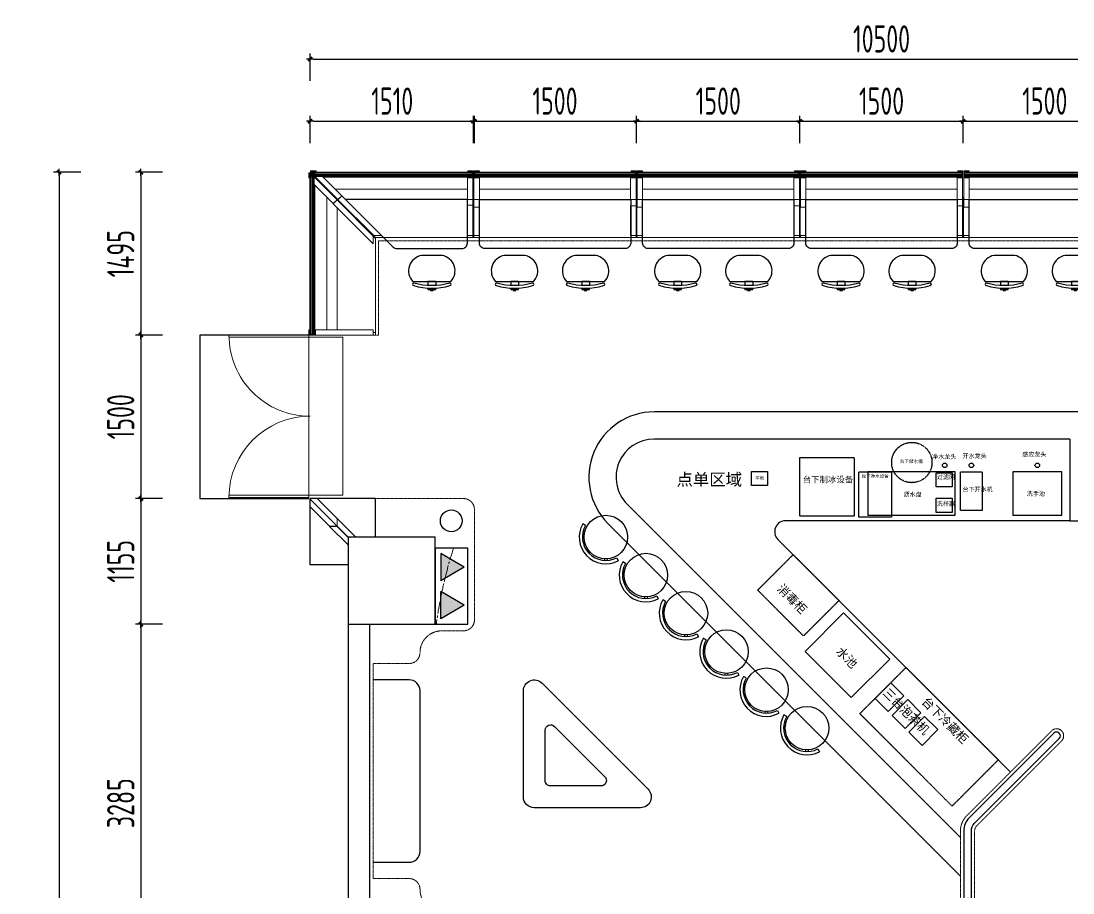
# Model space of a CAD drawing. Header units: millimetres. Extents: x 1392226 to 1407855, y -89890 to -71308.
# Drawn here: x 1392226 to 1401890, y -79315 to -71308 of the extents above; entities that cross this region are included whole.
import ezdxf

# ---------------------------------------------------------------- set-up
doc = ezdxf.new("R2010")
doc.units = ezdxf.units.MM
doc.header["$LTSCALE"] = 15
doc.linetypes.add('DASHED2', pattern=[0.375, 0.25, -0.125])
doc.linetypes.add('M-CENTER', pattern=[11.25, 7.5, -1.25, 1.25, -1.25])
doc.layers.add('1F$0$水-辅助图层', color=1, linetype='Continuous', plot=False)
for name, color, linetype in [('1F$0$水－消火栓－立管', 3, 'Continuous'), ('A-DIM--土建尺寸', 44, 'Continuous'), ('A-WALL-墙体', 160, 'Continuous'), ('A-WINDOW-窗', 12, 'Continuous'), ('FF-DOOR--门', 60, 'Continuous'), ('FF-FURN-活动家具', 51, 'Continuous'), ('FF-SHORT CABINET-固定家具（落地、不到顶）', 40, 'Continuous'), ('FF-TEXT--区域文字', 50, 'Continuous'), ('PJ3-【固定家私（落地、不到顶）】Furniture（to_the_floor_below_ceiling）', 30, 'Continuous')]:
    doc.layers.add(name, color=color, linetype=linetype)
for name, color, linetype, lineweight in [('A-01F（室内大堂部分防火隔断改墙体）$0$$0$LINES - NORMAL - 0_15pt', 3, 'Continuous', 20), ('A-01F（室内大堂部分防火隔断改墙体）$0$$1$LINES - CUT - 0_50pt', 5, 'Continuous', 50), ('A-01F（室内大堂部分防火隔断改墙体）$0$LINES - NORMAL - 0_15pt', 3, 'Continuous', 20), ('FF-FINISH-墙体完成面', 20, 'M-CENTER', 13)]:
    doc.layers.add(name, color=color, linetype=linetype, lineweight=lineweight)
doc.styles.add('CCD-DIM', font='archs.shx', dxfattribs={"width": 0.75})
doc.styles.add('TongRui-JC', font='times.ttf')
doc.dimstyles.new('CCD_DIM_100', dxfattribs={"dimscale": 100, "dimtxt": 2.5, "dimasz": 0.3, "dimexe": 0.5, "dimexo": 1.5, "dimgap": 0.6, "dimtad": 1, "dimdec": 0, "dimrnd": 5, "dimzin": 12, "dimdsep": 46, "dimtxsty": 'CCD-DIM', "dimblk": 'CCD_Dimension_Tick', "dimcen": 0.125, "dimclrd": 44, "dimclre": 44, "dimclrt": 50, "dimadec": 0, "dimazin": 0, "dimtfac": 1, "dimtdec": 0, "dimtix": 1, "dimtmove": 1, "dimatfit": 3, "dimldrblk": 'CCD_Leader_Dot', "dimfxl": 2, "dimfxlon": 1, "dimtvp": 1, "dimtolj": 1, "dimtzin": 0, "dimarcsym": 0})

# ---------------------------------------------------------------- blocks, each defined once
blk = doc.blocks.new('A-01F（室内大堂部分防火隔断改墙体）$0$$0$08 - Ground Curtain Shadow Box - Double Height - 08-Curtain Shadow Box Double Height 45 Left-V24-GROUND FLOOR  PLAN')
at = {"layer": 'A-01F（室内大堂部分防火隔断改墙体）$0$$0$LINES - NORMAL - 0_15pt', "lineweight": 13}
for p, q in [((55, 12.1), (5, 12.1)), ((5, 12.1), (5, 10)), ((45, 10), (5, 10)), ((5, 10), (5, 7)), ((5, 7), (45, 7)), ((45, 7), (5, 7)), ((5, 7), (5, 0)), ((45, 7), (45, 10)), ((45, 9.1), (55, 9.1)), ((53, 9.1), (45, 9.1)), ((45, 0), (45, 7)), ((45, 2.1), (1455, 2.1)), ((53, 2.1), (53, 9.1)), ((55, 9.1), (55, 12.1)), ((1495, 12.1), (1450, 12.1)), ((1450, 12.1), (1450, 9.1)), ((1450, 9.1), (1455, 9.1)), ((1455, 9.1), (1450, 9.1)), ((1450, 9.1), (1450, 2.1)), ((1495, 10), (1455, 10)), ((1455, 10), (1455, 7)), ((1455, 7), (1495, 7)), ((1495, 7), (1455, 7)), ((1455, 7), (1455, 0)), ((1490, 0), (1492, 0)), ((1495, 10), (1495, 12.1)), ((1495, 7), (1495, 10)), ((1495, 0), (1495, 7)), ((10, -15), (10, -8)), ((10, -30), (10, -28)), ((10, -44.5), (10, -38)), ((10, -44.5), (20, -44.5)), ((27.8, -44.5), (30, -44.5)), ((39.5, -44.5), (49.5, -44.5)), ((44.5, -46.6), (51.6, -46.6)), ((1492, -44.5), (120.2, -44.5)), ((1490, -8), (1490, -20)), ((1490, -28), (1490, -30)), ((1492, -38), (1490, -38)), ((1490, -38), (1490, -44.5)), ((145, -140), (141.6, -140)), ((141.6, -140), (601.6, -600)), ((229.1, -153.4), (1445, -153.4)), ((272.7, -232.3), (274.1, -233.7)), ((325.7, -250), (1445, -250)), ((1495, -303), (1495, -250)), ((307.5, -308), (307.5, -305.9)), ((307.5, -308), (309.6, -308)), ((315, -320), (321.6, -320)), ((323, -328), (329.6, -328)), ((325, -330), (331.6, -330)), ((333, -338), (339.6, -338)), ((1495, -300), (1500, -300)), ((1495, -308), (1500, -308)), ((1495, -320), (1500, -320)), ((1495, -328), (1500, -328)), ((1495, -330), (1500, -330)), ((1497, -338), (1495, -338)), ((1497, -338), (1500, -338)), ((1497, -600), (1497, -338)), ((1497, -346.6), (1500, -346.6)), ((1500, -300), (1500, -308)), ((1500, -308), (1500, -320)), ((1500, -320), (1500, -328)), ((1500, -328), (1500, -330)), ((1500, -330), (1500, -338)), ((1500, -338), (1500, -346.6)), ((601.6, -600), (1495, -600)), ((1495, -600), (1495, -580)), ((1495, -600), (1497, -600))]:
    blk.add_line(p, q, dxfattribs=at)
at = {"layer": 'A-01F（室内大堂部分防火隔断改墙体）$0$$1$LINES - CUT - 0_50pt', "lineweight": 20}
for p, q in [((7.1, 2.1), (5, 0)), ((5, 0), (255, -250)), ((42.4, -33.2), (7.1, 2.1)), ((1490, 0), (10, 0)), ((10, 0), (10, -8)), ((1490, -8), (1490, 0)), ((1495, 0), (1492, 0)), ((1492, 0), (1492, -50)), ((1495, -250), (1495, 0)), ((10, -8), (1490, -8)), ((1490, -20), (10, -20)), ((10, -20), (10, -28)), ((10, -28), (1490, -28)), ((1490, -30), (10, -30)), ((10, -30), (10, -38)), ((10, -38), (1490, -38)), ((108.9, -33.2), (42.4, -33.2)), ((290.4, -214.6), (108.9, -33.2)), ((1492, -50), (1445, -50)), ((1445, -50), (1445, -250)), ((1490, -28), (1490, -20)), ((1490, -38), (1490, -30)), ((255, -250), (290.4, -214.6)), ((291.8, -216.1), (256.4, -251.4)), ((256.4, -251.4), (585, -580)), ((655.7, -580), (291.8, -216.1)), ((1445, -250), (1495, -250)), ((1495, -303), (1445, -303)), ((1445, -303), (1445, -580)), ((1495, -580), (1495, -303)), ((585, -580), (655.7, -580)), ((1445, -580), (1495, -580))]:
    blk.add_line(p, q, dxfattribs=at)
blk = doc.blocks.new('A-01F（室内大堂部分防火隔断改墙体）$0$$0$08 - Ground Curtain Shadow Box - Double Height - 08-Curtain Shadow Box DoubleHeight TYP-V93-GROUND FLOOR  PLAN')
at = {"layer": 'A-01F（室内大堂部分防火隔断改墙体）$0$$0$LINES - NORMAL - 0_15pt', "lineweight": 13}
blk.add_hatch(color=256, dxfattribs=at).paths.add_polyline_path([(1505, -297.8), (1505, -227.8), (1495, -227.8), (1495, -297.8)])
for p, q in [((55, 12.1), (5, 12.1)), ((5, 12.1), (5, 10)), ((45, 10), (5, 10)), ((5, 10), (5, 7)), ((5, 7), (45, 7)), ((45, 7), (5, 7)), ((5, 7), (5, 0)), ((8, 0), (10, 0)), ((45, 7), (45, 10)), ((45, 9.1), (55, 9.1)), ((53, 9.1), (45, 9.1)), ((45, 0), (45, 7)), ((45, 2.1), (1455, 2.1)), ((53, 2.1), (53, 9.1)), ((55, 9.1), (55, 12.1)), ((1495, 12.1), (1450, 12.1)), ((1450, 12.1), (1450, 9.1)), ((1450, 9.1), (1455, 9.1)), ((1455, 9.1), (1450, 9.1)), ((1450, 9.1), (1450, 2.1)), ((1495, 10), (1455, 10)), ((1455, 10), (1455, 7)), ((1455, 7), (1495, 7)), ((1495, 7), (1455, 7)), ((1455, 7), (1455, 0)), ((1490, 0), (1492, 0)), ((1495, 10), (1495, 12.1)), ((1495, 7), (1495, 10)), ((1495, 0), (1495, 7)), ((10, -38), (8, -38)), ((1492, -44.5), (8, -44.5)), ((10, -20), (10, -8)), ((10, -30), (10, -28)), ((10, -44.5), (10, -38)), ((1490, -8), (1490, -20)), ((1490, -28), (1490, -30)), ((1492, -38), (1490, -38)), ((1490, -38), (1490, -44.5)), ((55, -153.4), (1445, -153.4)), ((5, -250), (5, -320)), ((55, -250), (1445, -250)), ((1495, -227.8), (1505, -227.8)), ((1505, -246.2), (1495, -246.2)), ((1495, -308), (1495, -250)), ((1495, -279.5), (1505, -279.5)), ((0, -308), (0, -300)), ((0, -300), (5, -300)), ((0, -320), (0, -308)), ((0, -308), (5, -308)), ((0, -328), (0, -320)), ((0, -320), (3, -320)), ((0, -330), (0, -328)), ((0, -328), (3, -328)), ((0, -338), (0, -330)), ((0, -330), (3, -330)), ((0, -346.6), (0, -338)), ((0, -338), (3, -338)), ((0, -346.6), (3, -346.6)), ((1495, -297.8), (1505, -297.8)), ((1495, -300), (1500, -300)), ((1495, -308), (1500, -308)), ((1495, -320), (1500, -320)), ((1495, -328), (1500, -328)), ((1495, -330), (1500, -330)), ((1497, -338), (1495, -338)), ((1497, -338), (1500, -338)), ((1497, -600), (1497, -338)), ((1497, -346.6), (1500, -346.6)), ((1500, -300), (1500, -308)), ((1500, -308), (1500, -320)), ((1500, -320), (1500, -328)), ((1500, -328), (1500, -330)), ((1500, -330), (1500, -338)), ((1500, -338), (1500, -346.6)), ((3, -580), (3, -600)), ((3, -600), (5, -600)), ((5, -580), (5, -600)), ((5, -600), (1495, -600)), ((1495, -600), (1495, -580)), ((1495, -600), (1497, -600))]:
    blk.add_line(p, q, dxfattribs=at)
at = {"layer": 'A-01F（室内大堂部分防火隔断改墙体）$0$$1$LINES - CUT - 0_50pt', "lineweight": 20}
for p, q in [((8, 0), (5, 0)), ((5, 0), (5, -250)), ((8, -50), (8, 0)), ((1490, 0), (10, 0)), ((10, 0), (10, -8)), ((1490, -8), (1490, 0)), ((1495, 0), (1492, 0)), ((1492, 0), (1492, -50)), ((1495, -250), (1495, 0)), ((55, -50), (8, -50)), ((10, -8), (1490, -8)), ((1490, -20), (10, -20)), ((10, -20), (10, -28)), ((10, -28), (1490, -28)), ((1490, -30), (10, -30)), ((10, -30), (10, -38)), ((10, -38), (1490, -38)), ((55, -250), (55, -50)), ((1492, -50), (1445, -50)), ((1445, -50), (1445, -250)), ((1490, -28), (1490, -20)), ((1490, -38), (1490, -30)), ((5, -250), (55, -250)), ((1445, -250), (1495, -250)), ((55, -320), (3, -320)), ((3, -320), (3, -580)), ((55, -580), (55, -320)), ((1495, -308), (1445, -308)), ((1445, -308), (1445, -580)), ((1495, -580), (1495, -308)), ((3, -580), (55, -580)), ((1445, -580), (1495, -580))]:
    blk.add_line(p, q, dxfattribs=at)
blk = doc.blocks.new('A-01F（室内大堂部分防火隔断改墙体）$0$$0$08 - Ground Curtain Shadow Box - Double Height - 08-Curtain Shadow Box Double Height 45-V244-GROUND FLOOR  PLAN')
at = {"layer": 'A-01F（室内大堂部分防火隔断改墙体）$0$$0$LINES - NORMAL - 0_15pt', "lineweight": 13}
blk.add_hatch(color=256, dxfattribs=at).paths.add_polyline_path([(1197.2, -297.8), (1198.3, -297.8), (1198.3, -296.7)])
for p, q in [((55, 12.1), (5, 12.1)), ((5, 12.1), (5, 10)), ((45, 10), (5, 10)), ((5, 10), (5, 7)), ((5, 7), (45, 7)), ((45, 7), (5, 7)), ((5, 7), (5, 0)), ((8, 0), (10, 0)), ((45, 7), (45, 10)), ((45, 9.1), (55, 9.1)), ((53, 9.1), (45, 9.1)), ((45, 0), (45, 7)), ((45, 2.1), (1455, 2.1)), ((53, 2.1), (53, 9.1)), ((55, 9.1), (55, 12.1)), ((1495, 12.1), (1450, 12.1)), ((1450, 12.1), (1450, 9.1)), ((1450, 9.1), (1455, 9.1)), ((1455, 9.1), (1450, 9.1)), ((1450, 9.1), (1450, 2.1)), ((1495, 10), (1455, 10)), ((1455, 10), (1455, 7)), ((1455, 7), (1495, 7)), ((1495, 7), (1455, 7)), ((1455, 7), (1455, 0)), ((1495, 10), (1495, 12.1)), ((1495, 7), (1495, 10)), ((1495, 0), (1495, 7)), ((10, -38), (8, -38)), ((1379.8, -44.5), (8, -44.5)), ((10, -20), (10, -8)), ((10, -30), (10, -28)), ((10, -44.5), (10, -38)), ((1448.4, -46.6), (1455.5, -46.6)), ((1450.5, -44.5), (1460.2, -44.5)), ((1470, -44.5), (1472.2, -44.5)), ((1480, -44.5), (1490, -44.5)), ((1490, -8), (1490, -15)), ((1490, -28), (1490, -30)), ((1490, -38), (1490, -44.5)), ((55, -153.4), (1270.9, -153.4)), ((55, -250), (1174.3, -250)), ((1157, -338), (1162.8, -338)), ((1165, -330), (1171.6, -330)), ((1167, -328), (1173.6, -328)), ((1175, -320), (1181.6, -320)), ((1187, -308), (1191.6, -308)), ((1191.6, -303.4), (1191.6, -308)), ((1197.2, -297.8), (1198.3, -297.8)), ((1198.3, -296.7), (1198.3, -297.8)), ((3, -580), (3, -600)), ((3, -600), (30, -600)), ((5, -580), (5, -600)), ((5, -600), (891.6, -600)), ((30, -600), (30, -580)), ((891.6, -600), (911.6, -580))]:
    blk.add_line(p, q, dxfattribs=at)
at = {"layer": 'A-01F（室内大堂部分防火隔断改墙体）$0$$1$LINES - CUT - 0_50pt', "lineweight": 20}
for p, q in [((8, 0), (5, 0)), ((5, 0), (5, -580)), ((8, -50), (8, 0)), ((1490, 0), (10, 0)), ((10, 0), (10, -8)), ((1247.5, -247.5), (1495, 0)), ((1492.9, 2.1), (1457.6, -33.2)), ((1490, -8), (1490, 0)), ((1495, 0), (1492.9, 2.1)), ((55, -50), (8, -50)), ((10, -8), (1490, -8)), ((1490, -20), (10, -20)), ((10, -20), (10, -28)), ((10, -28), (1490, -28)), ((1490, -30), (10, -30)), ((10, -30), (10, -38)), ((10, -38), (1490, -38)), ((55, -580), (55, -50)), ((1391.1, -33.2), (1212.1, -212.2)), ((1457.6, -33.2), (1391.1, -33.2)), ((1490, -28), (1490, -20)), ((1490, -38), (1490, -30)), ((1211.4, -212.9), (844.3, -580)), ((915, -580), (1246.8, -248.2)), ((1246.8, -248.2), (1211.4, -212.9)), ((1212.1, -212.2), (1247.5, -247.5)), ((3, -580), (55, -580)), ((844.3, -580), (915, -580))]:
    blk.add_line(p, q, dxfattribs=at)
blk = doc.blocks.new('1F$0$手提式灭火器')
at = {"layer": '1F$0$水－消火栓－立管'}
for points in [[(175, 266.5), (300, 50), (50, 50)], [(175, 266.5), (300, 50), (50, 50)], [(525, 266.5), (650, 50), (400, 50)], [(525, 266.5), (650, 50), (400, 50)]]:
    blk.add_hatch(color=256, dxfattribs=at).paths.add_polyline_path(points)
at = {"layer": '1F$0$水-辅助图层', "ltscale": 100}
blk.add_lwpolyline([(0, 300), (700, 300), (700, 0), (0, 0)], close=True, dxfattribs=at)
at = {"layer": '1F$0$水－消火栓－立管'}
for p, q in [((175, 266.5), (50, 50)), ((175, 266.5), (300, 50)), ((525, 266.5), (400, 50)), ((525, 266.5), (650, 50)), ((50, 50), (300, 50)), ((650, 50), (400, 50))]:
    blk.add_line(p, q, dxfattribs=at)
blk = doc.blocks.new('A-01F（室内大堂部分防火隔断改墙体）$0$A$C4AD97460')
at = {"layer": 'A-01F（室内大堂部分防火隔断改墙体）$0$LINES - NORMAL - 0_15pt', "lineweight": 9}
for p, q in [((-725, 0), (-725, -1045)), ((725, -1045), (725, 0)), ((-745, -310), (-745, -1045)), ((745, -1045), (745, -310))]:
    blk.add_line(p, q, dxfattribs=at)
at = {"layer": 'A-01F（室内大堂部分防火隔断改墙体）$0$LINES - NORMAL - 0_15pt', "lineweight": 13}
for p, q in [((725, 0), (-725, 0)), ((-745, -310), (745, -310))]:
    blk.add_line(p, q, dxfattribs=at)
at = {"layer": 'A-01F（室内大堂部分防火隔断改墙体）$0$LINES - NORMAL - 0_15pt', "lineweight": 9}
for centre, start, end in [((-745, -300), 270, 0), ((745, -300), 180, 270)]:
    blk.add_arc(centre, 745, start, end, dxfattribs=at)
blk = doc.blocks.new('SFWHFWQ_MNCHGCOLOR')
at = {"color": 0, "lineweight": -2, "ltscale": 100}
for p, q in [((1132104.5, -38116.3), (1132104.5, -38141.4)), ((1132154.7, -38116.3), (1132104.5, -38116.3))]:
    blk.add_line(p, q, dxfattribs=at)
at = {"color": 0, "lineweight": -2}
blk.add_lwpolyline([(1132104.5, -38116.3), (1132205, -38116.3), (1132254.1, -38116.3, 0.59094), (1132196.6, -37945.8), (1132129.6, -37945.3), (1132062.5, -37945.8, 0.591177), (1132005.1, -38116.3), (1132054.2, -38116.3), (1132104.5, -38116.3)], format="xyb", dxfattribs=at)
blk.add_lwpolyline([(1132246.9, -38125.9, -0.142857), (1132012.3, -38125.9, 1), (1132012.3, -38142.6, 0.142857), (1132246.9, -38142.6, 1)], format="xyb", close=True, dxfattribs=at)
for points in [[(1132104.5, -38158.7), (1132104.5, -38167), (1132154.7, -38167), (1132154.7, -38158.7)], [(1132121.2, -38167), (1132121.2, -38175.4), (1132138, -38175.4), (1132138, -38167)]]:
    blk.add_lwpolyline(points, dxfattribs=at)
at = {"color": 0, "lineweight": -2, "ltscale": 100}
blk.add_lwpolyline([(1132154.7, -38116.3), (1132154.7, -38141.9)], dxfattribs=at)
blk = doc.blocks.new('sgwegwgw')
at = {"layer": 'FF-FURN-活动家具', "color": 8}
for p, q in [((1131135, -39813.9), (1131148, -39821.4)), ((1131149, -39792.5), (1131161.1, -39801.5)), ((1131438, -39740.6), (1131429.9, -39753.2)), ((1131458.6, -39755.8), (1131449.1, -39767.3)), ((1131514, -39825.8), (1131540.9, -39812.5)), ((1131107.5, -39898.8), (1131077.6, -39895.6))]:
    blk.add_line(p, q, dxfattribs=at)
blk.add_circle((1131321.3, -39921.2), 200, dxfattribs=at)
for radius in [245, 215]:
    blk.add_arc((1131321.3, -39921.2), radius, 26.34649, 174.01567, dxfattribs=at)
blk = doc.blocks.new('CCD_Dimension_Tick')
at = {"color": 0, "linetype": 'ByBlock', "lineweight": -2}
for p, q in [((-1.09, 0), (0, 0)), ((0, 0), (1.09, 0))]:
    blk.add_line(p, q, dxfattribs=at)
at = {"color": 0, "linetype": 'Continuous', "lineweight": -2, "const_width": 0.608}
blk.add_lwpolyline([(-0.61, -0.61), (0.61, 0.61)], dxfattribs=at)
blk = doc.blocks.new('*D19')
at = {"layer": 'A-DIM--土建尺寸', "color": 44, "lineweight": -2, "transparency": 16777216}
for p, q in [((1393527.1, -72697.1), (1393277.1, -72697.1)), ((1393327.1, -72727.1), (1393327.1, -74162.2)), ((1393527.1, -74192.2), (1393277.1, -74192.2))]:
    blk.add_line(p, q, dxfattribs=at)
at = {"layer": 'DEFPOINTS', "color": 0, "transparency": 16777216}
for p in [(1394891.7, -72697.1), (1393327.1, -74192.2), (1394892.7, -74192.2)]:
    blk.add_point(p, dxfattribs=at)
at = {"layer": 'A-DIM--土建尺寸', "color": 44, "lineweight": -2, "transparency": 16777216, "xscale": 30, "yscale": 30, "zscale": 30}
for p, rotation in [((1393327.1, -72697.1), 90), ((1393327.1, -74192.2), 270)]:
    blk.add_blockref('CCD_Dimension_Tick', p, dxfattribs=dict(at, rotation=rotation))
at = {"layer": 'A-DIM--土建尺寸', "color": 50, "transparency": 16777216, "insert": (1393142.1, -73444.6), "char_height": 250, "attachment_point": 5, "rotation": 90, "style": 'CCD-DIM'}
blk.add_mtext('\\A1;1495', dxfattribs=at)
blk = doc.blocks.new('CCD_Leader_Dot')
at = {"color": 0, "linetype": 'ByBlock'}
blk.add_line((-5, 0), (-10, 0), dxfattribs=at)
at = {"color": 0, "linetype": 'ByBlock', "const_width": 5}
blk.add_lwpolyline([(-2.5, 0, 1), (2.5, 0, 1)], format="xyb", close=True, dxfattribs=at)
blk = doc.blocks.new('*D20')
at = {"layer": 'A-DIM--土建尺寸', "color": 44, "lineweight": -2, "transparency": 16777216}
for p, q in [((1393527.1, -74192.2), (1393277.1, -74192.2)), ((1393327.1, -74222.2), (1393327.1, -75662.5)), ((1393527.1, -75692.5), (1393277.1, -75692.5))]:
    blk.add_line(p, q, dxfattribs=at)
at = {"layer": 'DEFPOINTS', "color": 0, "transparency": 16777216}
for p in [(1394892.7, -74192.2), (1393327.1, -75692.5), (1393870.2, -75692.5)]:
    blk.add_point(p, dxfattribs=at)
at = {"layer": 'A-DIM--土建尺寸', "color": 44, "lineweight": -2, "transparency": 16777216, "xscale": 30, "yscale": 30, "zscale": 30}
for p, rotation in [((1393327.1, -74192.2), 90), ((1393327.1, -75692.5), 270)]:
    blk.add_blockref('CCD_Dimension_Tick', p, dxfattribs=dict(at, rotation=rotation))
at = {"layer": 'A-DIM--土建尺寸', "color": 50, "transparency": 16777216, "insert": (1393142.1, -74942.3), "char_height": 250, "attachment_point": 5, "rotation": 90, "style": 'CCD-DIM'}
blk.add_mtext('\\A1;1500', dxfattribs=at)
blk = doc.blocks.new('*D26')
at = {"layer": 'A-DIM--土建尺寸', "color": 44, "lineweight": -2, "ltscale": 100, "transparency": 16777216}
for p, q in [((1393527.1, -75692.5), (1393277.1, -75692.5)), ((1393327.1, -75722.5), (1393327.1, -76817.5)), ((1393527.1, -76847.5), (1393277.1, -76847.5))]:
    blk.add_line(p, q, dxfattribs=at)
at = {"layer": 'DEFPOINTS', "color": 0, "ltscale": 100, "transparency": 16777216}
for p in [(1393870.2, -75692.5), (1393327.1, -76847.5), (1395231.8, -76847.5)]:
    blk.add_point(p, dxfattribs=at)
at = {"layer": 'A-DIM--土建尺寸', "color": 44, "lineweight": -2, "ltscale": 100, "transparency": 16777216, "xscale": 30, "yscale": 30, "zscale": 30}
for p, rotation in [((1393327.1, -75692.5), 90), ((1393327.1, -76847.5), 270)]:
    blk.add_blockref('CCD_Dimension_Tick', p, dxfattribs=dict(at, rotation=rotation))
at = {"layer": 'A-DIM--土建尺寸', "color": 50, "ltscale": 100, "transparency": 16777216, "insert": (1393142.1, -76270), "char_height": 250, "attachment_point": 5, "rotation": 90, "style": 'CCD-DIM'}
blk.add_mtext('\\A1;1155', dxfattribs=at)
blk = doc.blocks.new('*D27')
at = {"layer": 'A-DIM--土建尺寸', "color": 44, "lineweight": -2, "ltscale": 100, "transparency": 16777216}
for p, q in [((1393527.1, -76847.5), (1393277.1, -76847.5)), ((1393327.1, -76877.5), (1393327.1, -80103.7)), ((1393527.1, -80133.7), (1393277.1, -80133.7))]:
    blk.add_line(p, q, dxfattribs=at)
at = {"layer": 'DEFPOINTS', "color": 0, "ltscale": 100, "transparency": 16777216}
for p in [(1395231.8, -76847.5), (1393327.1, -80133.7), (1395431.8, -80133.7)]:
    blk.add_point(p, dxfattribs=at)
at = {"layer": 'A-DIM--土建尺寸', "color": 44, "lineweight": -2, "ltscale": 100, "transparency": 16777216, "xscale": 30, "yscale": 30, "zscale": 30}
for p, rotation in [((1393327.1, -76847.5), 90), ((1393327.1, -80133.7), 270)]:
    blk.add_blockref('CCD_Dimension_Tick', p, dxfattribs=dict(at, rotation=rotation))
at = {"layer": 'A-DIM--土建尺寸', "color": 50, "ltscale": 100, "transparency": 16777216, "insert": (1393142.1, -78490.6), "char_height": 250, "attachment_point": 5, "rotation": 90, "style": 'CCD-DIM'}
blk.add_mtext('\\A1;3285', dxfattribs=at)
blk = doc.blocks.new('*D30')
at = {"layer": 'A-DIM--土建尺寸', "color": 44, "lineweight": -2, "ltscale": 100, "transparency": 16777216}
for p, q in [((1392775.3, -72697.1), (1392525.3, -72697.1)), ((1392575.3, -72727.1), (1392575.3, -88617.5)), ((1392775.3, -88647.5), (1392525.3, -88647.5))]:
    blk.add_line(p, q, dxfattribs=at)
at = {"layer": 'DEFPOINTS', "color": 0, "ltscale": 100, "transparency": 16777216}
for p in [(1394891.7, -72697.1), (1392575.3, -88647.5), (1395231.8, -88647.5)]:
    blk.add_point(p, dxfattribs=at)
at = {"layer": 'A-DIM--土建尺寸', "color": 44, "lineweight": -2, "ltscale": 100, "transparency": 16777216, "xscale": 30, "yscale": 30, "zscale": 30}
for p, rotation in [((1392575.3, -72697.1), 90), ((1392575.3, -88647.5), 270)]:
    blk.add_blockref('CCD_Dimension_Tick', p, dxfattribs=dict(at, rotation=rotation))
at = {"layer": 'A-DIM--土建尺寸', "color": 50, "ltscale": 100, "transparency": 16777216, "insert": (1392390.3, -80672.3), "char_height": 250, "attachment_point": 5, "rotation": 90, "style": 'CCD-DIM'}
blk.add_mtext('\\A1;15950', dxfattribs=at)
blk = doc.blocks.new('*D31')
at = {"layer": 'A-DIM--土建尺寸', "color": 44, "lineweight": -2, "ltscale": 100, "transparency": 16777216}
for p, q in [((1394881.7, -72428.2), (1394881.7, -72178.2)), ((1396391.7, -72428.2), (1396391.7, -72178.2)), ((1394911.7, -72228.2), (1396361.7, -72228.2))]:
    blk.add_line(p, q, dxfattribs=at)
at = {"layer": 'DEFPOINTS', "color": 0, "ltscale": 100, "transparency": 16777216}
for p in [(1396391.7, -72228.2), (1394881.7, -72707.2), (1396391.7, -75793.6)]:
    blk.add_point(p, dxfattribs=at)
at = {"layer": 'A-DIM--土建尺寸', "color": 44, "lineweight": -2, "ltscale": 100, "transparency": 16777216, "xscale": 30, "yscale": 30, "zscale": 30, "rotation": 180}
blk.add_blockref('CCD_Dimension_Tick', (1394881.7, -72228.2), dxfattribs=at)
at = {"layer": 'A-DIM--土建尺寸', "color": 44, "lineweight": -2, "ltscale": 100, "transparency": 16777216, "xscale": 30, "yscale": 30, "zscale": 30}
blk.add_blockref('CCD_Dimension_Tick', (1396391.7, -72228.2), dxfattribs=at)
at = {"layer": 'A-DIM--土建尺寸', "color": 50, "ltscale": 100, "transparency": 16777216, "insert": (1395636.7, -72043.2), "char_height": 250, "attachment_point": 5, "style": 'CCD-DIM'}
blk.add_mtext('\\A1;1510', dxfattribs=at)
blk = doc.blocks.new('*D17')
at = {"layer": 'A-DIM--土建尺寸', "color": 44, "lineweight": -2, "ltscale": 100, "transparency": 16777216}
for p, q in [((1394881.7, -71857.3), (1394881.7, -71607.3)), ((1405381.7, -71857.3), (1405381.7, -71607.3)), ((1394911.7, -71657.3), (1405351.7, -71657.3))]:
    blk.add_line(p, q, dxfattribs=at)
at = {"layer": 'DEFPOINTS', "color": 0, "ltscale": 100, "transparency": 16777216}
for p in [(1405381.7, -71657.3), (1394881.7, -72707.2), (1405381.7, -72707.1)]:
    blk.add_point(p, dxfattribs=at)
at = {"layer": 'A-DIM--土建尺寸', "color": 44, "lineweight": -2, "ltscale": 100, "transparency": 16777216, "xscale": 30, "yscale": 30, "zscale": 30, "rotation": 180}
blk.add_blockref('CCD_Dimension_Tick', (1394881.7, -71657.3), dxfattribs=at)
at = {"layer": 'A-DIM--土建尺寸', "color": 44, "lineweight": -2, "ltscale": 100, "transparency": 16777216, "xscale": 30, "yscale": 30, "zscale": 30}
blk.add_blockref('CCD_Dimension_Tick', (1405381.7, -71657.3), dxfattribs=at)
at = {"layer": 'A-DIM--土建尺寸', "color": 50, "ltscale": 100, "transparency": 16777216, "insert": (1400131.7, -71472.3), "char_height": 250, "attachment_point": 5, "style": 'CCD-DIM'}
blk.add_mtext('\\A1;10500', dxfattribs=at)
blk = doc.blocks.new('*D41')
at = {"layer": 'A-DIM--土建尺寸', "color": 44, "lineweight": -2, "ltscale": 100, "transparency": 16777216}
for p, q in [((1396381.7, -72428.2), (1396381.7, -72178.2)), ((1397881.7, -72428.2), (1397881.7, -72178.2)), ((1396411.7, -72228.2), (1397851.7, -72228.2))]:
    blk.add_line(p, q, dxfattribs=at)
at = {"layer": 'DEFPOINTS', "color": 0, "ltscale": 100, "transparency": 16777216}
for p in [(1397881.7, -72228.2), (1396381.7, -72997.1), (1397881.7, -73017.1)]:
    blk.add_point(p, dxfattribs=at)
at = {"layer": 'A-DIM--土建尺寸', "color": 44, "lineweight": -2, "ltscale": 100, "transparency": 16777216, "xscale": 30, "yscale": 30, "zscale": 30, "rotation": 180}
blk.add_blockref('CCD_Dimension_Tick', (1396381.7, -72228.2), dxfattribs=at)
at = {"layer": 'A-DIM--土建尺寸', "color": 44, "lineweight": -2, "ltscale": 100, "transparency": 16777216, "xscale": 30, "yscale": 30, "zscale": 30}
blk.add_blockref('CCD_Dimension_Tick', (1397881.7, -72228.2), dxfattribs=at)
at = {"layer": 'A-DIM--土建尺寸', "color": 50, "ltscale": 100, "transparency": 16777216, "insert": (1397131.7, -72043.2), "char_height": 250, "attachment_point": 5, "style": 'CCD-DIM'}
blk.add_mtext('\\A1;1500', dxfattribs=at)
blk = doc.blocks.new('*D42')
at = {"layer": 'A-DIM--土建尺寸', "color": 44, "linetype": 'ByBlock', "lineweight": -2, "ltscale": 100, "transparency": 16777216}
for p, q in [((1397881.7, -72428.2), (1397881.7, -72178.2)), ((1399381.7, -72428.2), (1399381.7, -72178.2)), ((1397911.7, -72228.2), (1399351.7, -72228.2))]:
    blk.add_line(p, q, dxfattribs=at)
at = {"layer": 'DEFPOINTS', "color": 0, "linetype": 'ByBlock', "ltscale": 100, "transparency": 16777216}
for p in [(1399381.7, -72228.2), (1397881.7, -73017.1), (1399381.7, -73005.1)]:
    blk.add_point(p, dxfattribs=at)
at = {"layer": 'A-DIM--土建尺寸', "color": 44, "linetype": 'ByBlock', "lineweight": -2, "ltscale": 100, "transparency": 16777216, "xscale": 30, "yscale": 30, "zscale": 30, "rotation": 180}
blk.add_blockref('CCD_Dimension_Tick', (1397881.7, -72228.2), dxfattribs=at)
at = {"layer": 'A-DIM--土建尺寸', "color": 44, "linetype": 'ByBlock', "lineweight": -2, "ltscale": 100, "transparency": 16777216, "xscale": 30, "yscale": 30, "zscale": 30}
blk.add_blockref('CCD_Dimension_Tick', (1399381.7, -72228.2), dxfattribs=at)
at = {"layer": 'A-DIM--土建尺寸', "color": 50, "linetype": 'ByBlock', "ltscale": 100, "transparency": 16777216, "insert": (1398631.7, -72043.2), "char_height": 250, "attachment_point": 5, "style": 'CCD-DIM'}
blk.add_mtext('\\A1;1500', dxfattribs=at)
blk = doc.blocks.new('*D43')
at = {"layer": 'A-DIM--土建尺寸', "color": 44, "linetype": 'ByBlock', "lineweight": -2, "ltscale": 100, "transparency": 16777216}
for p, q in [((1399381.7, -72428.2), (1399381.7, -72178.2)), ((1400881.7, -72428.2), (1400881.7, -72178.2)), ((1399411.7, -72228.2), (1400851.7, -72228.2))]:
    blk.add_line(p, q, dxfattribs=at)
at = {"layer": 'DEFPOINTS', "color": 0, "linetype": 'ByBlock', "ltscale": 100, "transparency": 16777216}
for p in [(1400881.7, -72228.2), (1399381.7, -73005.1), (1400881.7, -73005.1)]:
    blk.add_point(p, dxfattribs=at)
at = {"layer": 'A-DIM--土建尺寸', "color": 44, "linetype": 'ByBlock', "lineweight": -2, "ltscale": 100, "transparency": 16777216, "xscale": 30, "yscale": 30, "zscale": 30, "rotation": 180}
blk.add_blockref('CCD_Dimension_Tick', (1399381.7, -72228.2), dxfattribs=at)
at = {"layer": 'A-DIM--土建尺寸', "color": 44, "linetype": 'ByBlock', "lineweight": -2, "ltscale": 100, "transparency": 16777216, "xscale": 30, "yscale": 30, "zscale": 30}
blk.add_blockref('CCD_Dimension_Tick', (1400881.7, -72228.2), dxfattribs=at)
at = {"layer": 'A-DIM--土建尺寸', "color": 50, "linetype": 'ByBlock', "ltscale": 100, "transparency": 16777216, "insert": (1400131.7, -72043.2), "char_height": 250, "attachment_point": 5, "style": 'CCD-DIM'}
blk.add_mtext('\\A1;1500', dxfattribs=at)
blk = doc.blocks.new('*D44')
at = {"layer": 'A-DIM--土建尺寸', "color": 44, "linetype": 'ByBlock', "lineweight": -2, "ltscale": 100, "transparency": 16777216}
for p, q in [((1400881.7, -72428.2), (1400881.7, -72178.2)), ((1402381.7, -72428.2), (1402381.7, -72178.2)), ((1400911.7, -72228.2), (1402351.7, -72228.2))]:
    blk.add_line(p, q, dxfattribs=at)
at = {"layer": 'DEFPOINTS', "color": 0, "linetype": 'ByBlock', "ltscale": 100, "transparency": 16777216}
for p in [(1402381.7, -72228.2), (1400881.7, -73005.1), (1402381.7, -73005.1)]:
    blk.add_point(p, dxfattribs=at)
at = {"layer": 'A-DIM--土建尺寸', "color": 44, "linetype": 'ByBlock', "lineweight": -2, "ltscale": 100, "transparency": 16777216, "xscale": 30, "yscale": 30, "zscale": 30, "rotation": 180}
blk.add_blockref('CCD_Dimension_Tick', (1400881.7, -72228.2), dxfattribs=at)
at = {"layer": 'A-DIM--土建尺寸', "color": 44, "linetype": 'ByBlock', "lineweight": -2, "ltscale": 100, "transparency": 16777216, "xscale": 30, "yscale": 30, "zscale": 30}
blk.add_blockref('CCD_Dimension_Tick', (1402381.7, -72228.2), dxfattribs=at)
at = {"layer": 'A-DIM--土建尺寸', "color": 50, "linetype": 'ByBlock', "ltscale": 100, "transparency": 16777216, "insert": (1401631.7, -72043.2), "char_height": 250, "attachment_point": 5, "style": 'CCD-DIM'}
blk.add_mtext('\\A1;1500', dxfattribs=at)

msp = doc.modelspace()

# ---------------------------------------------------------------- linework, layer by layer
at = {"layer": '1F$0$水－消火栓－立管', "color": 20}
msp.add_circle((1396179.1, -75897.8), 100, dxfattribs=at)
at = {"layer": 'A-01F（室内大堂部分防火隔断改墙体）$0$$0$LINES - NORMAL - 0_15pt', "lineweight": 9}
for p, q in [((1395483.3, -73297.1), (1395481.7, -73297.1)), ((1395481.7, -73297.1), (1395481.7, -73305.6)), ((1396384.7, -73297.1), (1396378.7, -73297.1)), ((1397884.7, -73297.1), (1397878.7, -73297.1)), ((1399384.7, -73297.1), (1399378.7, -73297.1)), ((1400884.7, -73297.1), (1400878.7, -73297.1))]:
    msp.add_line(p, q, dxfattribs=at)
at = {"layer": 'A-01F（室内大堂部分防火隔断改墙体）$0$$1$LINES - CUT - 0_50pt', "lineweight": 20}
for p, q in [((1395301.9, -76047.5), (1394948, -75693.6)), ((1395060.2, -75947.3), (1395130.9, -75947.3)), ((1395061.2, -75948.3), (1395231.7, -76118.8)), ((1395130.5, -75948.3), (1395061.2, -75948.3)), ((1395231.7, -76049.5), (1395130.5, -75948.3)), ((1395131.9, -75877.6), (1395131.9, -75946.9)), ((1395131.9, -75946.9), (1395232.6, -76047.5))]:
    msp.add_line(p, q, dxfattribs=at)
at = {"layer": 'A-WALL-墙体'}
for p, q in [((1395481.7, -75693.6), (1394878, -75693.6)), ((1394878, -75693.6), (1394878, -76297.4)), ((1394878, -75765), (1395060.2, -75947.3)), ((1395130.9, -75947.3), (1394878.8, -75695.2)), ((1395481.7, -76047.5), (1395481.7, -75693.6)), ((1394878, -76297.4), (1395231.7, -76297.4)), ((1395231.8, -76847.5), (1395231.8, -88647.5)), ((1395431.8, -88647.5), (1395431.8, -76847.5))]:
    msp.add_line(p, q, dxfattribs=at)
for points in [[(1396031.7, -76047.5), (1395231.7, -76047.5), (1395231.7, -76847.5), (1396031.7, -76847.5)], [(1395231.7, -76847.5), (1396031.7, -76847.5), (1396031.7, -76047.5), (1395231.7, -76047.5)]]:
    msp.add_lwpolyline(points, close=True, dxfattribs=at)
at = {"layer": 'A-WALL-墙体', "ltscale": 100}
for points in [[(1401715.1, -77847.2), (1400936.6, -78625.7, 0.198912), (1400886.8, -78745.9), (1400886.8, -80291)], [(1401764.6, -77896.7, 1), (1401715.1, -77847.2)], [(1401628.7, -80296.9), (1400956.8, -80296.9), (1400956.8, -78745.9, -0.198912), (1400986.1, -78675.2), (1401764.6, -77896.7)]]:
    msp.add_lwpolyline(points, format="xyb", dxfattribs=at)
at = {"layer": 'FF-DOOR--门'}
msp.add_lwpolyline([(1394869.6, -74192.2), (1393869.6, -74192.5), (1393870.2, -75692.5), (1394870.2, -75692.2)], dxfattribs=at)
at = {"layer": 'FF-FINISH-墙体完成面', "ltscale": 0.01}
for points in [[(1395481.7, -74194.2), (1395511.7, -74194.2), (1395511.7, -73327.1), (1403456.4, -73327.1)], [(1395461.8, -77207.6), (1395461.8, -79182.5)]]:
    msp.add_lwpolyline(points, dxfattribs=at)
for points in [[(1395481.7, -75693.6), (1396291.7, -75693.6, -0.414212), (1396391.7, -75793.6), (1396391.7, -76807.6, -0.414214), (1396291.7, -76907.6), (1396091.7, -76907.6, 0.414214), (1395891.7, -77107.6, -0.414214), (1395791.7, -77207.6), (1395461.8, -77207.6)], [(1401693.9, -77826), (1400915.4, -78604.4, 0.198912), (1400856.8, -78745.9), (1400856.8, -80266.9)], [(1401785.8, -77917.9), (1401785.8, -77917.9, 1), (1401693.9, -77826)], [(1400986.8, -80266.9), (1400986.8, -78745.9, -0.198912), (1401007.3, -78696.4), (1401785.8, -77917.9)], [(1396181.1, -79914.1), (1396186.7, -79584.2, 0.414214), (1396088.4, -79482.5, -0.4093), (1395891.7, -79282.5, 0.414214), (1395791.7, -79182.5), (1395461.8, -79182.5)]]:
    msp.add_lwpolyline(points, format="xyb", dxfattribs=at)
at = {"layer": 'FF-FINISH-墙体完成面'}
msp.add_arc((1400131.7, -77404.3), 4128.1, 162.27513, 172.24842, dxfattribs=at)
at = {"layer": 'FF-SHORT CABINET-固定家具（落地、不到顶）', "ltscale": 100}
for points in [[(1396326.7, -72947.1), (1395207.4, -72947.1), (1395642.8, -73382.5, 0.198912), (1395678.1, -73397.1), (1396276.7, -73397.1, 0.414214), (1396326.7, -73347.1)], [(1396436.7, -72947.1), (1397827.4, -72947.1), (1397827.4, -73347.1, -0.414214), (1397777.4, -73397.1), (1396486.7, -73397.1, -0.414214), (1396436.7, -73347.1)], [(1397936.7, -72947.1), (1399327.4, -72947.1), (1399327.4, -73347.1, -0.414214), (1399277.4, -73397.1), (1397986.7, -73397.1, -0.414214), (1397936.7, -73347.1)], [(1399436.7, -72947.1), (1400827.4, -72947.1), (1400827.4, -73347.1, -0.414214), (1400777.4, -73397.1), (1399486.7, -73397.1, -0.414214), (1399436.7, -73347.1)], [(1400936.7, -72947.1), (1402327.4, -72947.1), (1402327.4, -73347.1, -0.414214), (1402277.4, -73397.1), (1400986.7, -73397.1, -0.414214), (1400936.7, -73347.1)], [(1397916.1, -78532.5), (1396941.7, -78532.5, -0.414214), (1396841.7, -78432.5), (1396841.7, -77458.2, -0.668179), (1397012.4, -77387.5), (1397986.8, -78361.8, -0.668178)]]:
    msp.add_lwpolyline(points, format="xyb", close=True, dxfattribs=at)
for points in [[(1401861.7, -75897.1), (1402611.7, -75897.1, 0.414214), (1402661.7, -75847.1), (1402661.7, -74897.1), (1398042.7, -74897.1, 0.668179), (1397618.5, -75921.4), (1400856.8, -79159.8)], [(1401861.7, -75147.1), (1398042.7, -75147.1, 0.668179), (1397795.3, -75744.6), (1400856.8, -78806.2)]]:
    msp.add_lwpolyline(points, format="xyb", dxfattribs=at)
at = {"layer": 'FF-SHORT CABINET-固定家具（落地、不到顶）', "linetype": 'ByBlock', "ltscale": 100}
msp.add_lwpolyline([(1401861.7, -75147.1), (1401861.7, -75897.1)], dxfattribs=at)
at = {"layer": 'FF-SHORT CABINET-固定家具（落地、不到顶）', "color": 20, "linetype": 'DASHED2', "ltscale": 0.1}
for points in [[(1399380.8, -75317.1), (1399880.8, -75317.1), (1399880.8, -75856.2), (1399380.8, -75856.2)], [(1399922, -75447.1), (1400222, -75447.1), (1400223.6, -75865.3), (1399923.6, -75865.3)], [(1400857.1, -75447.1), (1401057.1, -75447.1), (1401057.1, -75802.1), (1400857.1, -75802.1)], [(1400355.9, -77244.7), (1401204.5, -78093.2), (1400780.2, -78517.5), (1399931.7, -77668.9)]]:
    msp.add_lwpolyline(points, close=True, dxfattribs=at)
at = {"layer": 'FF-SHORT CABINET-固定家具（落地、不到顶）', "color": 8, "ltscale": 100}
for points in [[(1398936.2, -75443.8), (1399083.2, -75443.8), (1399083.2, -75573.5), (1398936.2, -75573.5)], [(1400007.1, -75847.1), (1400807.1, -75847.1), (1400807.1, -75447.1), (1400007.1, -75447.1)], [(1400633.9, -75456.4), (1400780.9, -75456.4), (1400780.9, -75586.1), (1400633.9, -75586.1)], [(1401337.9, -75847.1), (1401787.9, -75847.1), (1401787.9, -75447.1), (1401337.9, -75447.1)], [(1400633.9, -75691), (1400780.9, -75691), (1400780.9, -75820.7), (1400633.9, -75820.7)], [(1400072.5, -77528.2), (1400192.7, -77648.4), (1400336.9, -77504.1), (1400216.7, -77383.9)], [(1400228, -77683.7), (1400348.2, -77803.9), (1400492.5, -77659.7), (1400372.3, -77539.5)], [(1400383.6, -77839.3), (1400503.8, -77959.5), (1400648, -77815.2), (1400527.8, -77695)]]:
    msp.add_lwpolyline(points, close=True, dxfattribs=at)
msp.add_lwpolyline([(1401861.7, -75897.1), (1399249.8, -75897.1, 0.668179), (1399179.1, -76067.9), (1401315.6, -78204.3)], format="xyb", dxfattribs=at)
at = {"layer": 'FF-SHORT CABINET-固定家具（落地、不到顶）', "color": 20, "linetype": 'DASHED2', "ltscale": 0.1}
msp.add_lwpolyline([(1399320, -76208.8), (1399740.8, -76629.5), (1399415.5, -76954.8), (1398994.8, -76534), (1399320, -76208.8)], dxfattribs=at)
at = {"layer": 'FF-SHORT CABINET-固定家具（落地、不到顶）', "color": 8, "ltscale": 100}
msp.add_lwpolyline([(1399783.2, -76742.6), (1400207.5, -77166.9), (1399853.9, -77520.4), (1399429.6, -77096.2), (1399783.2, -76742.6)], dxfattribs=at)
at = {"layer": 'FF-SHORT CABINET-固定家具（落地、不到顶）'}
msp.add_lwpolyline([(1395461.8, -79032.5), (1395791.7, -79032.5, 0.414214), (1395891.7, -78932.5), (1395891.7, -77457.6, 0.414214), (1395791.7, -77357.6), (1395461.8, -77357.6)], format="xyb", dxfattribs=at)
at = {"layer": 'FF-SHORT CABINET-固定家具（落地、不到顶）', "color": 251, "ltscale": 100}
msp.add_lwpolyline([(1397554, -78332.5), (1397091.7, -78332.5, -0.414214), (1397041.7, -78282.5), (1397041.7, -77820.3, -0.668179), (1397127.1, -77785), (1397589.3, -78247.2, -0.668178)], format="xyb", close=True, dxfattribs=at)
at = {"layer": 'FF-SHORT CABINET-固定家具（落地、不到顶）', "color": 20, "linetype": 'DASHED2', "ltscale": 0.1}
msp.add_circle((1400409.8, -75362.2), 185, dxfattribs=at)
at = {"layer": 'FF-SHORT CABINET-固定家具（落地、不到顶）', "color": 8, "ltscale": 100}
for centre in [(1400712.4, -75388), (1400957.1, -75388), (1401562.9, -75388)]:
    msp.add_circle(centre, 21.4, dxfattribs=at)
at = {"layer": 'PJ3-【固定家私（落地、不到顶）】Furniture（to_the_floor_below_ceiling）', "color": 251}
msp.add_lwpolyline([(1400549.5, -77731.2), (1400549.5, -77731.3)], dxfattribs=at)

# ---------------------------------------------------------------- block references
at = {"layer": '1F$0$水－消火栓－立管', "xscale": -1, "rotation": 269.9978040494501}
msp.add_blockref('1F$0$手提式灭火器', (1396031.7, -76847.5), dxfattribs=at)
at = {"layer": 'A-WINDOW-窗', "rotation": 89.99999999979366}
msp.add_blockref('A-01F（室内大堂部分防火隔断改墙体）$0$$0$08 - Ground Curtain Shadow Box - Double Height - 08-Curtain Shadow Box Double Height 45-V244-GROUND FLOOR  PLAN', (1394881.7, -74197.2), dxfattribs=at)
at = {"layer": 'A-WINDOW-窗', "lineweight": 13}
for name, p in [('A-01F（室内大堂部分防火隔断改墙体）$0$$0$08 - Ground Curtain Shadow Box - Double Height - 08-Curtain Shadow Box Double Height 45 Left-V24-GROUND FLOOR  PLAN', (1394881.7, -72697.1)), ('A-01F（室内大堂部分防火隔断改墙体）$0$$0$08 - Ground Curtain Shadow Box - Double Height - 08-Curtain Shadow Box DoubleHeight TYP-V93-GROUND FLOOR  PLAN', (1396381.7, -72697.1)), ('A-01F（室内大堂部分防火隔断改墙体）$0$$0$08 - Ground Curtain Shadow Box - Double Height - 08-Curtain Shadow Box DoubleHeight TYP-V93-GROUND FLOOR  PLAN', (1397881.7, -72697.1)), ('A-01F（室内大堂部分防火隔断改墙体）$0$$0$08 - Ground Curtain Shadow Box - Double Height - 08-Curtain Shadow Box DoubleHeight TYP-V93-GROUND FLOOR  PLAN', (1399381.7, -72697.1)), ('A-01F（室内大堂部分防火隔断改墙体）$0$$0$08 - Ground Curtain Shadow Box - Double Height - 08-Curtain Shadow Box DoubleHeight TYP-V93-GROUND FLOOR  PLAN', (1400881.7, -72697.1))]:
    msp.add_blockref(name, p, dxfattribs=at)
at = {"layer": 'FF-DOOR--门', "rotation": 270.0000000002878}
msp.add_blockref('A-01F（室内大堂部分防火隔断改墙体）$0$A$C4AD97460', (1395181.7, -74937.1), dxfattribs=at)
at = {"layer": 'FF-FURN-活动家具', "color": 8, "xscale": 1.407250517513538, "yscale": 1.407250517513538, "zscale": 1.407250517513538}
for p in [(-197189.8, -20061.7), (-196430.1, -20061.7), (-195777.5, -20061.7), (-194930.1, -20061.7), (-194277.5, -20061.7), (-193430.1, -20061.7), (-192777.5, -20061.7), (-191930.1, -20061.7), (-191277.5, -20061.7)]:
    msp.add_blockref('SFWHFWQ_MNCHGCOLOR', p, dxfattribs=at)
at = {"layer": 'FF-FURN-活动家具', "color": 4, "rotation": 123.7607451231965}
for p in [(1993114.5, -1038773.3), (1993482.5, -1039122.7), (1993850.4, -1039472), (1994222.6, -1039825.4), (1994590.6, -1040174.7), (1994962.7, -1040528)]:
    msp.add_blockref('sgwegwgw', p, dxfattribs=at)

# ---------------------------------------------------------------- texts
at = {"layer": 'FF-TEXT--区域文字', "style": 'TongRui-JC'}
msp.add_text('点单区域', height=110.42, rotation=0.00001, dxfattribs=at).set_placement((1398248.3, -75573.2))
at = {"layer": 'FF-TEXT--区域文字', "attachment_point": 1, "style": 'TongRui-JC'}
for s, width, gutter_width, insert, char_height, rotation in [('{\\fSimSun|b0|i0|c134|p2;\\W1;开水龙头}', 898.797, 207.9, (1400875.3, -75282.1), 39.771, 0.00001), ('{\\fSimSun|b0|i0|c134|p2;感应龙头}', 898.797, 207.9, (1401423.9, -75266.5), 39.771, 0.00001), ('{\\fSimSun|b0|i0|c134|p2;台下储水桶}', 898.797, 207.9, (1400299.8, -75336.4), 30, 0.00001), ('{\\fSimSun|b0|i0|c134|p2;\\W1;净水龙头}', 595.767, 137.8, (1400596.2, -75288.6), 39.771, 0.00001), ('{\\fSimSun|b0|i0|c134|p2;台下净水设备}', 898.797, 207.9, (1399946.8, -75470.8), 30, 0.00001), ('{\\fSimSun|b0|i0|c134|p2;\\W1;过滤网}', 898.797, 207.9, (1400640.7, -75475.5), 39.771, 0.00001), ('{\\fSimSun|b0|i0|c134|p2;\\W1;平板}', 898.797, 207.9, (1398970, -75487.8), 30, 0.00001), ('{\\fSimSun|b0|i0|c134|p2;台下制冰设备}', 826.978, 191.3, (1399407.2, -75491.1), 55.206, 0.00001), ('{\\fSimSun|b0|i0|c134|p2;\\W1;沥水盘}', 898.797, 207.9, (1400333.8, -75635.6), 39.771, 0.00001), ('{\\fSimSun|b0|i0|c134|p2;台下开水机}', 898.797, 207.9, (1400875.3, -75588.7), 39.771, 0.00001), ('{\\fSimSun|b0|i0|c134|p2;洗手池}', 898.797, 207.9, (1401466.6, -75628.2), 39.771, 0.00001), ('{\\fSimSun|b0|i0|c134|p2;\\W1;洗杯器}', 898.797, 207.9, (1400640.1, -75719.7), 39.771, 0.00001), ('{\\fSimSun|b0|i0|c134|p2;消毒柜}', 898.797, 207.9, (1399222.8, -76471), 80, 315.00002), ('{\\fSimSun|b0|i0|c134|p2;水池}', 898.797, 207.9, (1399764, -77047.4), 80, 315.00002), ('{\\fSimSun|b0|i0|c134|p2;三台泡茶机}', 898.797, 207.9, (1400194.8, -77426.4), 80, 315.00002), ('{\\fSimSun|b0|i0|c134|p2;台下冷藏柜}', 898.797, 207.9, (1400551.3, -77508.6), 80, 315.00002)]:
    msp.add_mtext_dynamic_manual_height_columns(s, width=width, gutter_width=gutter_width, heights=[0], dxfattribs=dict(at, insert=insert, char_height=char_height, rotation=rotation))

# ---------------------------------------------------------------- dimensions: what is measured, and where the dimension line sits
at = {"layer": 'A-DIM--土建尺寸', "color": 4, "ltscale": 100}
for base, p1, p2, picture, middle in [((1405381.7, -71657.3), (1394881.7, -72707.2), (1405381.7, -72707.1), '*D17', (1400131.7, -71472.3)), ((1396391.7, -72228.2), (1394881.7, -72707.2), (1396391.7, -75793.6), '*D31', (1395636.7, -72043.2)), ((1397881.7, -72228.2), (1396381.7, -72997.1), (1397881.7, -73017.1), '*D41', (1397131.7, -72043.2))]:
    dim = msp.add_linear_dim(base=base, p1=p1, p2=p2, dimstyle='CCD_DIM_100', dxfattribs=at)
    dim.commit()
    dim.dimension.update_dxf_attribs({"geometry": picture, "text_midpoint": middle})
at = {"layer": 'A-DIM--土建尺寸', "linetype": 'ByBlock', "ltscale": 100}
for base, p1, p2, picture, middle in [((1399381.7, -72228.2), (1397881.7, -73017.1), (1399381.7, -73005.1), '*D42', (1398631.7, -72043.2)), ((1400881.7, -72228.2), (1399381.7, -73005.1), (1400881.7, -73005.1), '*D43', (1400131.7, -72043.2)), ((1402381.7, -72228.2), (1400881.7, -73005.1), (1402381.7, -73005.1), '*D44', (1401631.7, -72043.2))]:
    dim = msp.add_linear_dim(base=base, p1=p1, p2=p2, dimstyle='CCD_DIM_100', dxfattribs=at)
    dim.commit()
    dim.dimension.update_dxf_attribs({"geometry": picture, "text_midpoint": middle})
at = {"layer": 'A-DIM--土建尺寸', "color": 4, "ltscale": 100}
for base, p1, p2, picture, middle in [((1392575.3, -88647.5), (1394891.7, -72697.1), (1395231.8, -88647.5), '*D30', (1392390.3, -80672.3)), ((1393327.1, -76847.5), (1393870.2, -75692.5), (1395231.8, -76847.5), '*D26', (1393142.1, -76270)), ((1393327.1, -80133.7), (1395231.8, -76847.5), (1395431.8, -80133.7), '*D27', (1393142.1, -78490.6))]:
    dim = msp.add_linear_dim(base=base, p1=p1, p2=p2, angle=90, dimstyle='CCD_DIM_100', dxfattribs=at)
    dim.commit()
    dim.dimension.update_dxf_attribs({"geometry": picture, "text_midpoint": middle})
at = {"layer": 'A-DIM--土建尺寸'}
for base, p1, p2, picture, middle in [((1393327.1, -74192.2), (1394891.7, -72697.1), (1394892.7, -74192.2), '*D19', (1393142.1, -73444.6)), ((1393327.1, -75692.5), (1394892.7, -74192.2), (1393870.2, -75692.5), '*D20', (1393142.1, -74942.3))]:
    dim = msp.add_linear_dim(base=base, p1=p1, p2=p2, angle=90, dimstyle='CCD_DIM_100', dxfattribs=at)
    dim.commit()
    dim.dimension.update_dxf_attribs({"geometry": picture, "text_midpoint": middle})

doc.saveas('drawing.dxf')
